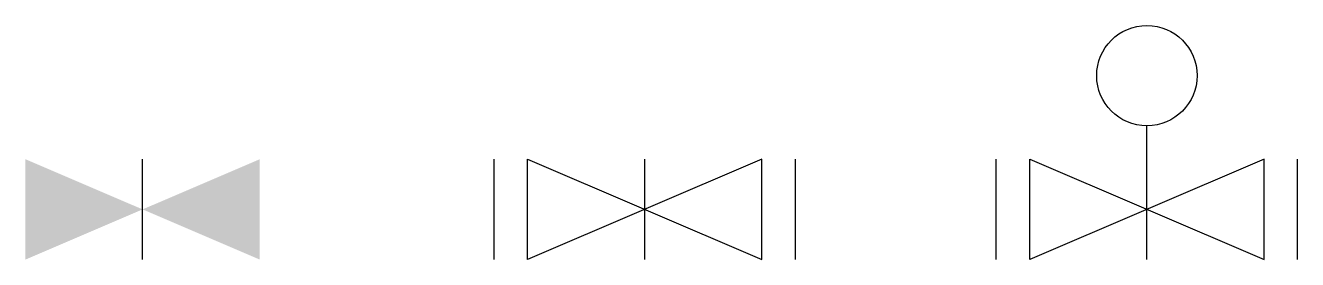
# Model space of a CAD drawing. Header units: millimetres. Extents: x -15 to 23, y 0 to 7.
import ezdxf

# ---------------------------------------------------------------- set-up
doc = ezdxf.new("R2010")
doc.units = ezdxf.units.MM

# ---------------------------------------------------------------- blocks, each defined once
blk = doc.blocks.new('36')
h = blk.add_hatch(color=7)
h.dxf.hatch_style = 1
h.paths.add_polyline_path([(0, 0), (0, 3), (7, 0), (7, 3), (0, 0)])
at = {"color": 7}
blk.add_line((3.5, 0), (3.5, 3), dxfattribs=at)
blk = doc.blocks.new('35')
at = {"color": 7}
for p, q in [((-1, 0), (-1, 3)), ((3.5, 0), (3.5, 3)), ((8, 0), (8, 3))]:
    blk.add_line(p, q, dxfattribs=at)
at = {"color": 1}
blk.add_lwpolyline([(0, 0), (0, 3), (7, 0), (7, 3), (0, 0)], close=True, dxfattribs=at)
blk = doc.blocks.new('33')
at = {"color": 7}
for p, q in [((3.5, 0), (3.5, 4)), ((-1, 0), (-1, 3)), ((8, 0), (8, 3))]:
    blk.add_line(p, q, dxfattribs=at)
at = {"color": 1}
blk.add_lwpolyline([(0, 0), (0, 3), (7, 0), (7, 3), (0, 0)], close=True, dxfattribs=at)
blk.add_circle((3.5, 5.5), 1.5)

msp = doc.modelspace()

# ---------------------------------------------------------------- block references
for name, p in [('33', (15, 0)), ('36', (-15, 0)), ('35', (0, 0))]:
    msp.add_blockref(name, p)

doc.saveas('drawing.dxf')
